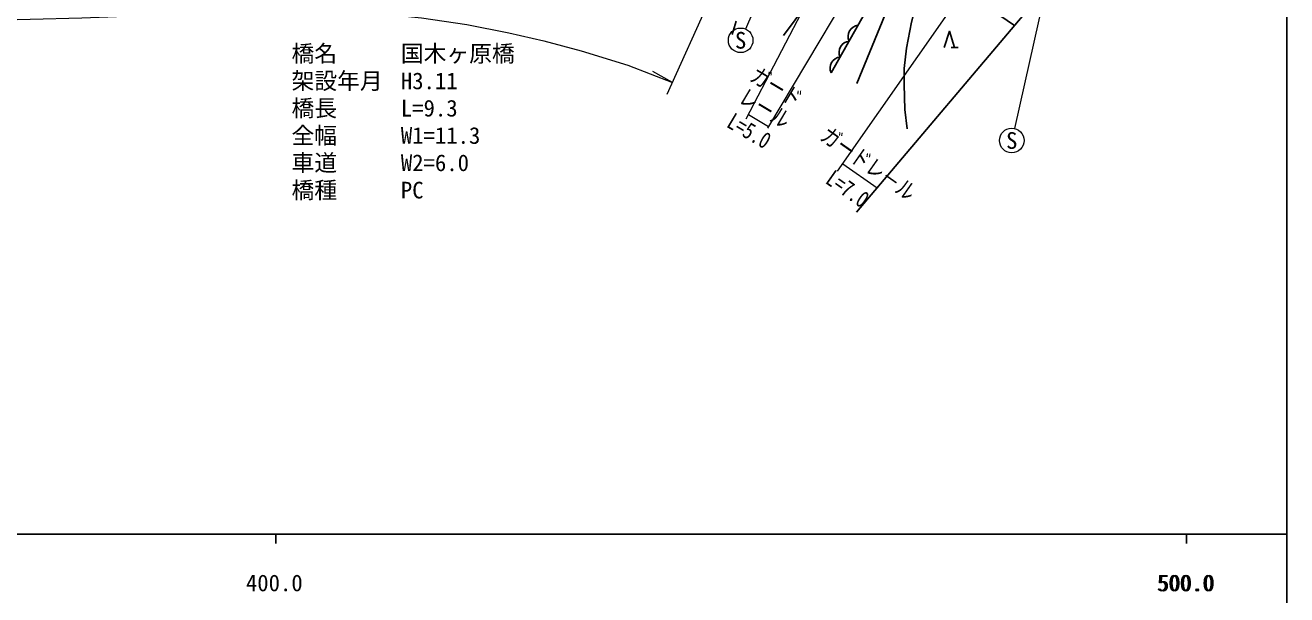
# Model space of a CAD drawing. Units: millimetres, scale not verified. Extents: x 40000 to 680000, y 20000 to 380000.
# Drawn here: x 440500 to 579000, y 198357 to 260930 of the extents above; entities that cross this region are included whole.
import ezdxf
from ezdxf.enums import TextEntityAlignment as Align

# ---------------------------------------------------------------- set-up
doc = ezdxf.new("R2010")
doc.units = ezdxf.units.MM
doc.header["$LTSCALE"] = 1000
for name, color, linetype, lineweight in [('M-BGD', 7, 'Continuous', 25), ('M-BMK-OTRS', 5, 'Continuous', 25), ('M-STR-HTXT', 7, 'Continuous', 13), ('M-TTL-BAND', 7, 'Continuous', 25)]:
    doc.layers.add(name, color=color, linetype=linetype, lineweight=lineweight)
doc.styles.add('ＭＳ ゴシック', font='')
doc.styles.get('ＭＳ ゴシック').set_extended_font_data('MS Gothic')

msp = doc.modelspace()

# ---------------------------------------------------------------- linework, layer by layer
at = {"layer": 'M-BGD'}
for p, q in [((518562, 261357), (518108, 259927)), ((542159, 258476), (542911, 258476))]:
    msp.add_line(p, q, dxfattribs=at)
for points in [[(523735, 259818), (529945, 268142), (532335, 271410), (536080, 271664)], [(528972, 255706), (536207, 268509), (538990, 268845)], [(531811, 254529), (534894, 262099), (535255, 263471), (535491, 264818), (535407, 265764), (535239, 266292), (535089, 266530)], [(549110, 260903), (540469, 266818), (539114, 265135), (538428, 263701), (537796, 261281), (537245, 258415), (537006, 256172), (536996, 254401), (537073, 251656), (537316, 249563)], [(541372, 258476), (541954, 260258), (542536, 258476)]]:
    msp.add_lwpolyline(points, dxfattribs=at)
for centre in [(532085, 259690), (531101, 257949), (530117, 256208)]:
    msp.add_arc(centre, 1250, 97.3996, 203.6598, dxfattribs=at)
at = {"layer": 'M-BMK-OTRS'}
msp.add_line((578046, 295133), (531762, 240381), dxfattribs=at)
at = {"layer": 'M-STR-HTXT'}
for p, q in [((510980, 253346), (523555, 281404)), ((528155, 280462), (519577, 260512)), ((519650, 250642), (532861, 276063)), ((536696, 274321), (521991, 249631)), ((529690, 244910), (546561, 269048)), ((552744, 265797), (549101, 249582)), ((511565, 254651), (509416, 255837)), ((519902, 251126), (522102, 249816)), ((530248, 245709), (534024, 243056))]:
    msp.add_line(p, q, dxfattribs=at)
msp.add_lwpolyline([(317832, 258608), (344113, 259181), (367141, 259735), (388023, 260300), (418322, 261000), (446706, 261737), (464759, 262437), (469658, 262650), (473343, 262618), (479310, 262235), (484013, 261751), (488978, 261015), (493600, 260110), (497434, 259207), (501518, 258121), (506640, 256531), (511565, 254651)], dxfattribs=at)
for centre in [(519043, 259271), (548806, 248265)]:
    msp.add_circle(centre, 1350, dxfattribs=at)
at = {"layer": 'M-TTL-BAND'}
for p, q in [((579000, 20000), (579000, 370000)), ((40000, 205000), (579000, 205000)), ((468000, 205000), (468000, 204000)), ((568000, 205000), (568000, 204000))]:
    msp.add_line(p, q, dxfattribs=at)

# ---------------------------------------------------------------- texts
at = {"layer": 'M-STR-HTXT', "style": 'ＭＳ ゴシック'}
for s, p in [('橋名', (469738, 256350)), ('国木ヶ原橋', (481738, 256350)), ('架設年月', (469738, 253350)), ('H3.11', (481738, 253350)), ('橋長', (469738, 250350)), ('L=9.3', (481738, 250350)), ('全幅', (469738, 247350)), ('W1=11.3', (481738, 247350)), ('車道', (469738, 244350)), ('W2=6.0', (481738, 244350)), ('橋種', (469738, 241350)), ('PC', (481738, 241350))]:
    msp.add_text(s, height=1833, dxfattribs=at).set_placement(p, align=Align.BOTTOM_LEFT)
for p in [(519043, 259271), (548806, 248265)]:
    msp.add_text('S', height=1833, dxfattribs=at).set_placement(p, align=Align.MIDDLE_CENTER)
at = {"layer": 'M-STR-HTXT', "style": 'ＭＳ ゴシック', "width": 0.8}
for s, rotation, p in [('ガード', 329.223, (522227, 252909)), ('レール', 329.223, (520956, 250552)), ('L=5.0', 329.223, (519242, 248073)), ('ガードレ－ル', 324.915, (532244, 244536)), ('L=7.0', 324.915, (529955, 241768))]:
    msp.add_text(s, height=1833, rotation=rotation, dxfattribs=at).set_placement(p, align=Align.BOTTOM_CENTER)
at = {"layer": 'M-TTL-BAND', "style": 'ＭＳ ゴシック'}
for s, p in [('400.0', (467844, 198195)), ('500.0', (567844, 198195)), ('500.0', (568000, 198195))]:
    msp.add_text(s, height=1833, dxfattribs=at).set_placement(p, align=Align.BOTTOM_CENTER)

doc.saveas('drawing.dxf')
